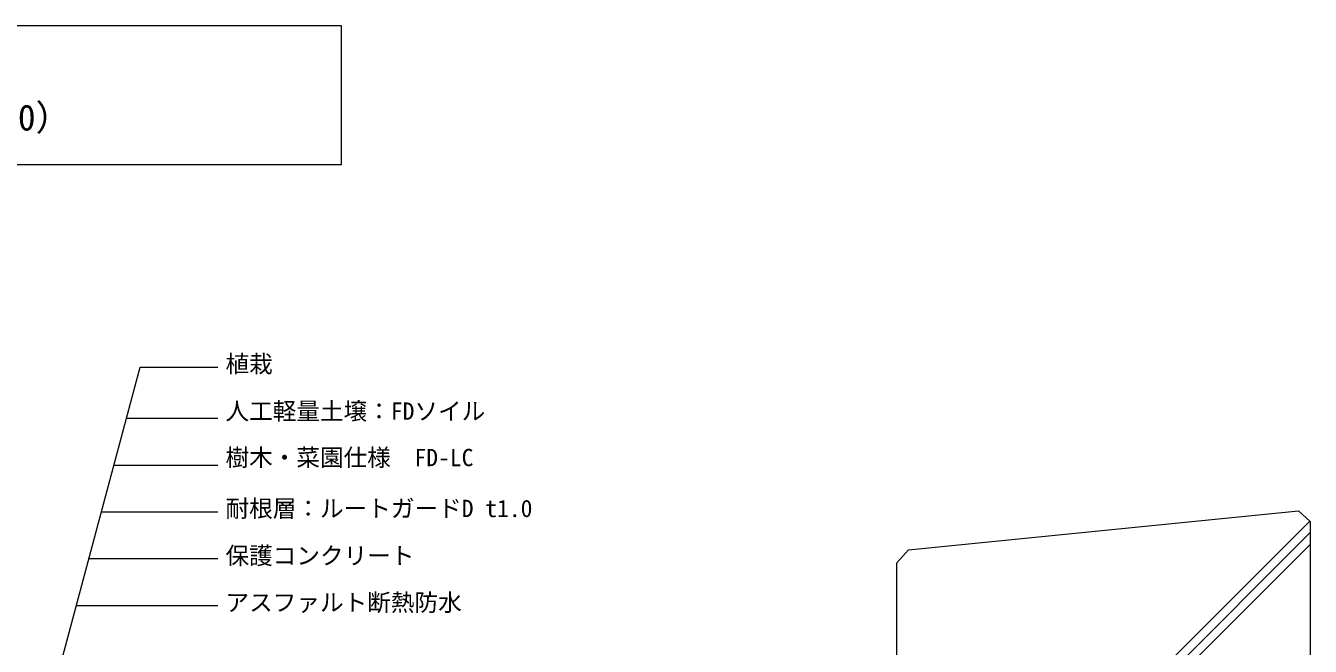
# Model space of a CAD drawing. Units: millimetres, scale not verified. Extents: x -1033 to 832, y -691 to 654.
# Drawn here: x -255 to 832, y 128 to 654 of the extents above; entities that cross this region are included whole.
import ezdxf
from ezdxf.enums import TextEntityAlignment as Align

# ---------------------------------------------------------------- set-up
doc = ezdxf.new("R2010")
doc.units = ezdxf.units.MM
doc.header["$LTSCALE"] = 4
for name, color, linetype, lineweight in [('0-3_HATCH', 9, 'Continuous', 18), ('0-4_KUTAI', 3, 'Continuous', 18), ('0-B_MOJI', 7, 'Continuous', 18)]:
    doc.layers.add(name, color=color, linetype=linetype, lineweight=lineweight)
doc.styles.add('ＭＳ ゴシック', font='')
doc.styles.get('ＭＳ ゴシック').set_extended_font_data('MS Gothic')

msp = doc.modelspace()

# ---------------------------------------------------------------- linework, layer by layer
at = {"layer": '0-3_HATCH'}
for p, q in [((606.631, 9.099), (831.968, 234.437)), ((616.631, 9.099), (832.341, 224.81)), ((626.631, 9.099), (832.341, 214.81))]:
    msp.add_line(p, q, dxfattribs=at)
at = {"layer": '0-4_KUTAI'}
msp.add_lwpolyline([(536.341, 9.099), (492.341, 9.099), (482.341, 19.099), (482.341, 199.099), (492.292, 210.094), (822.391, 243.104), (832.341, 234.099), (832.341, -690.901)], dxfattribs=at)
at = {"layer": '0-B_MOJI'}
for p, q in [((-398.049, -530.901), (-158.042, 364.817)), ((-158.042, 364.817), (-92.32, 364.817)), ((-169.596, 321.696), (-92.32, 321.696)), ((-180.219, 282.051), (-92.32, 282.051)), ((-190.842, 242.406), (-92.32, 242.406)), ((-201.464, 202.761), (-92.32, 202.761)), ((-212.087, 163.116), (-92.32, 163.116))]:
    msp.add_line(p, q, dxfattribs=at)
msp.add_lwpolyline([(-1032.52, 536.448), (12.395, 536.448), (12.395, 654.16), (-1032.52, 654.16)], close=True, dxfattribs=at)

# ---------------------------------------------------------------- texts
at = {"layer": '0-B_MOJI', "style": 'ＭＳ ゴシック'}
for s, height, p in [('FD-LC 納まり図（保護コンクリート / FDウォールGRC300）', 21.99, (-1010.772, 558.759)), ('植栽', 14.66, (-85.82, 355.964)), ('人工軽量土壌：FDソイル', 14.66, (-85.82, 315.964)), ('樹木・菜園仕様\u3000FD-LC', 14.66, (-85.82, 276.674)), ('耐根層：ルートガードD t1.0', 14.66, (-85.82, 233.553)), ('保護コンクリート', 14.66, (-85.82, 193.553)), ('アスファルト断熱防水', 14.66, (-85.82, 153.908))]:
    msp.add_text(s, height=height, dxfattribs=at).set_placement(p, align=Align.BOTTOM_LEFT)

doc.saveas('drawing.dxf')
